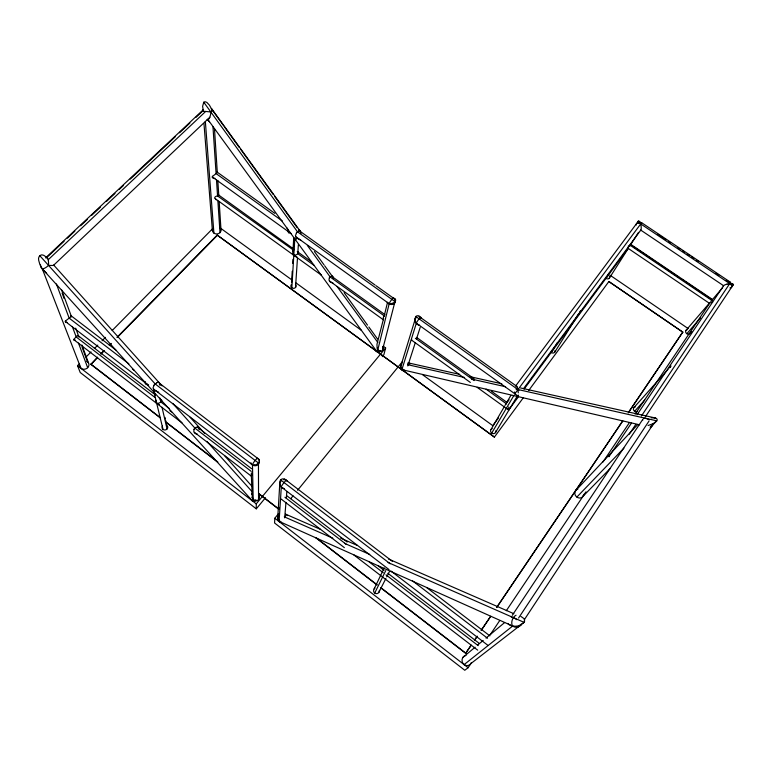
<?xml version="1.0" encoding="UTF-8"?>
<svg xmlns="http://www.w3.org/2000/svg" width="772" height="772" viewBox="0 0 772 772"><rect width="100%" height="100%" fill="white"/><g stroke="black" fill="none" stroke-linecap="round" stroke-linejoin="round"><path stroke-width="1.16" d="M252.28 497.834L251.344 475.436M383.317 319.598L383.462 317.678M383.337 319.318L383.337 319.27A2.577 0.782 -48.1 0 1 383.626 318.653M278.615 513.573L274.813 518.234L274.581 523.001L464.773 670.26L468.112 667.712L471.46 662.714M296.863 256.729L294.373 255.918L292.877 253.033L293.717 237.824M291.555 282.677L292.231 271.242M292.694 263.348L292.935 259.315M293.736 245.65L292.887 251.72M277.746 517.867L279.734 484.256M291.845 287.802L294.798 238.751M278.943 509.259L279.059 507.272M280.699 480.551L280.738 480.02L390.217 563.792M279.155 520.367L281.298 486.997A4.256 4.101 -11.2 0 1 281.519 480.435M295.512 287.493L297.461 258.311M298.368 244.627L297.77 253.67C296.738 255.503 291.324 256.092 293.148 253.332M284.694 517.867L285.968 502.369M286.296 498.249L286.817 491.87M251.759 494.302L252.116 492.98M641.416 415.992L730.601 282.282L729.945 282.909M155.558 399.713L156.417 403.042L159.408 404.75M216.652 173.382A3.493 0.859 -38.4 0 0 217.27 172.021L214.491 128.847M514.644 394.067L641.628 222.703L730.592 282.33M641.638 222.703L641.204 223.465M383.259 319.82L376.958 344.38L377.151 348.182M387.496 302.489L384.224 315.873L330.175 276.984L307.352 245.438M382.352 350.565L394.984 301.591L297.558 231.889L203.769 102.222L205.111 101.74L206.761 102.377A11.512 8.125 -71 0 1 206.954 102.512L209.444 105.175L211.682 109.219M383.703 346.531L385.653 347.94L383.858 354.753L382.323 356.616M411.688 339.458L411.428 340.288M401.334 364.355L415.973 316.607L517.78 389.445A3.976 1.64 36.6 0 1 518.919 390.391M402.096 368.948L416.34 323.198A3.879 0.579 -54.4 0 1 419.09 318.846A3.879 0.579 -54.4 0 1 420.837 317.746L515.85 385.682L638.299 221.275L639.245 221.902M407.799 365.928L415.259 342.758M416.465 338.985L420.219 327.309M374.15 588.891L384.263 567.893M374.738 593.031L385.768 570.614M378.791 592.471L385.884 578.517M386.724 576.867L389.32 571.772M194.139 429.396L193.762 431.201A4.034 3.213 -3.8 0 0 194.447 432.349L251.267 476.121M329.412 278.045L328.988 279.792A3.667 3.194 -12.4 0 0 329.519 280.969L383.288 319.733M491.021 429.493L504.676 406.043M505.168 405.194L510.803 395.515M491.725 433.082L513.718 395.766M495.402 432.667L517.192 396.239M217.173 235.084L494.398 437.087L217.173 235.084L116.91 337.393M551.247 352.553L554.508 347.246M556.168 344.544L557.288 342.729M554.73 352.206L578.846 313.413M579.482 312.39L580.447 310.836M606.03 278.422L609.745 272.535M609.34 278.132L628.427 248.179M629.46 246.558L638.502 232.372M608.867 281.539L682.795 332.134L608.867 281.539L528.666 390.535M524.178 619.935L652.485 425.237M156.33 400.986C154.159 405.503 163.066 402.859 161.406 399.51M518.552 618.044L648.991 421.068M512.28 615.323L642.593 419.659M645.373 416.783L733.188 284.839L732.223 284.192M629.209 434.269L635.655 424.61M608.925 456.706L631.428 423.152M637.083 414.718L723.596 285.717L640.77 230.124L523.59 388.557M490.21 634.738L499.59 620.746M506.287 610.748L585.987 491.841M602.922 462.052L629.17 422.979M635.124 414.12L709.526 303.377L628.138 248.362L524.12 389.088M380.789 587.888L465.651 653.315L471.036 645.344M474.404 640.364L477.096 636.379M481.139 630.396L490.567 616.452M496.628 607.477L622.57 421.155M628.63 412.18L682.506 332.471M465.651 653.315L471.209 645.199M474.577 640.21L477.27 636.224M481.313 630.241L490.751 616.288M496.811 607.313L622.821 420.865M628.215 412.885L682.795 332.134M494.398 437.087L523.146 397.985M153.975 385.46L153.02 387.988A3.513 2.451 17.2 0 0 153.589 388.905M498.5 417.884L492.758 425.633L422.68 374.796M518.195 397.117L508.642 410.038L477.154 387.351M296.448 233.192L295.435 235.663A3.213 2.596 15.4 0 0 295.84 236.637M509.086 399.78L507.088 402.473L491.474 391.24M290.774 498.654L293.051 495.856M297.606 490.259L402.453 361.614M79.207 363.94L77.518 365.658L80.23 372.519L256.294 508.844L256.246 503.865L385.653 347.94M256.294 508.844L265.51 497.708M258.938 495.47A3.841 3.686 -19.9 0 1 253.158 500.275L252.54 501.009L42.286 268.849L39.864 264.497L38.677 260.232A12.574 9.582 -56.3 0 1 38.639 259.913C37.847 256.98 40.578 253.65 43.589 255.271A12.68 9.679 -55 0 1 43.85 255.378L47.526 257.925A6.022 2.413 -88.6 0 1 48.163 259.788L205.67 111.457A9.09 0.849 5.1 0 1 210.833 112.046A5.095 1.496 -35.2 0 0 211.615 109.074A5.172 4.217 1.4 0 0 211.248 108.833M382.69 347.246A3.513 3.213 13.8 0 1 377.46 351.038L376.939 351.665L207.851 119.486A3.908 1.959 -84.3 0 1 207.263 119.332M77.229 335.859L77.731 335.347M218.63 194.766L217.559 195.953L293.736 250.311M77.171 335.936L73.987 339.082A2.577 1.042 -10.6 0 0 73.774 339.429M685.912 330.474L709.516 302.991M710.79 301.495L722.66 287.676M686.839 333.707L700.493 317.929M690.149 333.369L691.702 331.593M633.735 407.809L668.079 369.325M669.334 367.916L670.598 366.507M634.623 411.273L644.716 400.089M575.478 490.828L637.537 424.764M377.855 342.488L337.103 286.566M576.877 497.072L623.921 448.146M583.005 496.299L610.131 468.556M650.256 427.524L656.798 420.827L657.194 419.582L656.625 418.578A12.487 5.259 -42.7 0 0 656.47 418.463L655.023 417.913M160.518 418.057L90.913 364.384L97.523 357.166M100.9 353.721L103.429 351.144M109.325 345.123L111.004 343.405M90.913 364.384L97.648 357.513M101.016 354.078L104.384 350.642M109.441 345.489L111.12 343.762M117.855 336.891L217.202 235.499M85.981 357.079L91.048 351.935M94.435 348.51L97.812 345.074M102.049 340.79L105.426 337.364M112.191 330.503L212.831 228.473M65.562 320.93L69.152 318.132L56.395 284.009M212.638 176.305L216.083 173.603L212.966 126.666M80.973 368.331L42.286 268.849A5.722 1.747 -38.6 0 0 48.549 265.414L53.355 265.491L209.791 117.286A4.729 2.374 -84.3 0 1 207.851 119.612M48.096 256.304L64.076 241.279M67.386 238.172L74.845 231.156M80.578 225.771L87.246 219.509M91.636 215.378L100.35 207.185M106.42 201.482L114.999 193.425M119.255 189.42L123.491 185.444M130.236 179.104L175.205 136.837M179.538 132.765L189.873 123.047M195.856 117.431L203.48 110.261M46.021 257.481L203.354 109.672M462.882 657.406L475.118 647.197M477.743 645.006L483.195 640.451M486.022 638.097L504.608 622.579M156.484 382.787L158.308 382.323M464.107 664.615L512.656 626.044A6.359 5.886 62.8 0 0 521.235 624.355M470.881 663.582L521.747 624.21M522.933 623.293L524.564 621.528L524.487 619.105A13.906 6.35 -49.5 0 0 524.362 618.864L520.926 616.442M298.571 230.934L299.912 230.876M195.992 427.312L197.4 427.119M330.995 276.279L332.095 276.328M291.382 233.54L290.504 233.434M378.927 350.498L380.471 350.691L379.631 350.951M251.633 499.812A4.854 2.615 -42.6 0 0 256.121 500.237L255.262 500.459A7.315 3.947 -42.5 0 1 253.168 500.256M727.031 284.125L728.546 283.807A7.469 2.625 -16 0 1 730.959 283.585L732.155 283.662M648.046 425.536L653.006 423.722A12.429 5.192 -42.4 0 0 653.276 423.587L656.798 420.827L516.043 389.098M391.404 303.618L390.14 303.792A7.585 3.831 -34.4 0 1 388.393 303.512L387.708 303.068M712.681 302.093L712.083 302.228A2.934 1.013 -15.4 0 0 709.4 303.377A2.934 1.013 -15.5 0 0 709.333 303.541M254.586 465.091L253.477 465.13A8.415 4.449 -41.2 0 1 251.759 464.493L251.17 463.779M75.502 340.162L74.469 340.134M256.121 500.237L254.413 500.082M651.23 417.806L654.974 417.893M392.552 298.339L392.774 298.32A7.604 3.85 -34.6 0 1 394.54 298.59L395.254 299.063M53.355 265.491L54.272 265.375L53.693 265.259M148.639 385.132L148.031 384.967M67.309 322.503L66.016 322.107M53.905 265.288L162.033 385.894M332.973 283.073L330.725 282.156M655.37 417.99L520.569 387.978M408.012 362.83L459.601 374.352M470.158 376.707L501.81 383.78M407.857 363.487L410.096 363.988M407.645 364.673L464.609 377.508M471.557 379.071L505.612 386.753M401.575 369.585L639.592 424.803M297.587 251.624L298.349 252.396L297.77 253.67L314.262 265.529M300.79 240.208L297.355 238.326M158.733 392.234L155.375 390.603M197.236 434.105L195.866 433.507M283.421 488.473L282.195 487.836A8.453 6.572 -67.4 0 1 281.298 486.997A8.453 6.572 -67.4 0 1 280.564 485.955L280.004 484.604M284.511 479.036L285.727 479.692A8.492 6.61 -66.8 0 1 287.242 481.39M285.621 514.162L320.419 529.341M340.655 538.161L357.417 545.476M388.567 559.053L513.843 613.692M284.279 516.825L332.8 538.181M344.495 543.324L369.72 554.431M388.026 562.479L524.13 622.367L520.405 625.166A13.78 6.282 -49 0 1 520.135 625.272C516.063 627.115 509.423 626.188 507.851 623.419M278.547 521.119L512.656 626.044A6.263 3.85 -70.2 0 1 512.203 620.128A6.263 3.85 -70.2 0 1 516.053 615.255M418.048 324.8L417.169 324.172A7.623 5.645 -80.6 0 1 415.761 322.146L415.297 320.766M419.109 316.105L420.103 316.858A7.643 5.674 -80.2 0 1 421.232 318.411M639.621 222.153L640.374 222.664M657.744 234.302L663.244 237.979M664.161 238.596L665.995 239.831M668.755 241.675L670.598 242.91M677.961 247.841L679.804 249.076M682.573 250.929L684.426 252.174M687.196 254.027L689.049 255.271M691.828 257.134L693.681 258.369M696.46 260.232L698.322 261.476M716.03 273.336L718.828 275.218M726.327 280.246L729.144 282.127M730.659 283.15L731.441 283.671M630.734 244.328L712.604 299.584M633.841 246.924L639.129 250.495M640.017 251.083L643.549 253.477M644.427 254.065L655.061 261.245M656.837 262.441L659.5 264.246M660.388 264.844L662.173 266.041M663.949 267.247L679.128 277.486M681.811 279.3L683.606 280.516M685.401 281.722L692.59 286.576M693.488 287.184L712.44 299.98M629.817 245.052L712.199 300.675M610.169 275.295L688.209 328.592M209.492 121.822L207.292 119.564M46.667 273.404L42.286 268.849A5.838 4.893 -12.5 0 1 40.54 264.979M217.221 172.166L274.851 213.371M300.53 231.61L375.067 285.022M376.041 285.717L393.739 298.368A3.86 3.445 14.1 0 1 394.55 303.261A3.86 3.445 14.1 0 1 389.185 303.734L295.792 236.676M216.083 173.603L282.446 221.081M212.31 176.991L289.799 232.642M518.031 396.065L416.34 323.198A3.879 3.484 17.5 0 1 416.523 317.388M218.737 195.084L293.929 249.163M297.249 251.556L310.884 261.361M332.886 277.187L384.9 314.6M416.6 337.393L474.008 378.685M415.375 338.29L474.133 380.567M486.09 389.175L506.721 404.017M215.176 198.636L321.191 275.006L320.824 274.465M411.437 340.018L470.341 382.449M220.107 227.865L291.198 279.425M296.062 282.957L361.306 330.281M115.8 349.957L71.159 315.825L61.644 289.915M259.199 459.687L258.63 458.983A8.453 4.468 -41.4 0 0 257.867 458.549L159.119 382.999M283.507 479.692A4.256 4.101 -11.2 0 1 286.624 480.531L392.292 561.292M426.588 587.511L489.844 635.867M69.152 318.132L128.837 363.805M412.518 580.853L487.547 638.261M132.408 368.977L134.106 370.27M65.379 321.519L147.24 384.331M389.049 569.582L281.298 486.997A4.304 0.675 -52.6 0 1 284.048 482.568A4.304 0.675 -52.6 0 1 286.624 480.531M390.893 570.99L487.865 645.305M77.991 335.53L153.753 393.662M198.394 427.91L251.614 468.739M286.808 495.74L347.178 542.06M378.357 565.992L384.07 570.373M387.882 573.297L479.373 643.491M155.365 397.763L76.206 336.988L72.269 326.459M169.464 408.591L160.769 401.923L159.852 397.985M251.267 471.402L194.998 428.199L172.716 403.428M284.945 497.264L346.464 544.501M369.19 561.948L383.298 572.776M385.961 574.822L478.177 645.633M169.908 410.646L171.645 411.978M73.822 339.68L181.999 422.844M281.114 499.03L344.37 547.657M353.798 554.904L477.685 650.14M90.787 364.037L160.451 417.748M166.173 422.159L217.704 461.888M258.736 493.52L278.779 508.98M285.457 514.123L287.367 515.599M315.999 537.669L377.074 584.751M380.885 587.695L465.815 653.18M166.241 422.467L217.733 462.167M258.736 493.781L278.76 509.221M315.951 537.891L376.968 584.944M77.518 365.658L256.246 503.865M274.813 518.234L468.112 667.712M212.792 177.743L213.767 178.226A4.468 3.513 -61.7 0 0 214.056 178.313A3.493 2.895 -83.8 0 0 215.012 178.351M253.187 499.252L252.473 464.908A4.285 0.811 -52.3 0 1 255.156 460.459A4.285 0.811 -52.3 0 1 257.867 458.549A4.256 4.034 -12.9 0 1 258.446 464.233A4.256 4.034 -12.9 0 1 252.473 464.908L153.493 388.943M206.828 441.352L251.797 491.33M190.124 417.247L204.628 433.439M224.98 456.146L252.338 486.678M377.865 349.648L389.185 303.734A3.86 0.695 -54.4 0 1 391.877 299.382A3.86 0.695 -54.4 0 1 393.739 298.368M300.655 231.783L212.483 109.856M211.615 109.074L223.861 126.048M224.527 126.965L239.33 147.481M240.719 149.401L247.648 159.003M248.323 159.939L273.298 194.544M274.687 196.474L281.626 206.095M282.311 207.041L291.845 220.261M292.53 221.207L297.21 227.692M298.552 229.545L300.559 232.324M314.416 251.537L324.037 264.873M324.713 265.809L333.494 277.968M344.109 292.685L367.511 325.108M368.852 326.971L377.527 338.985M145.57 382.237L145.252 381.735M288.4 230.577L287.097 228.097M639.834 221.825L640.316 222.838A7.083 2.76 86.2 0 1 640.934 225.067L641.146 226.534A3.85 1.505 86.2 0 1 640.828 230.278M161.396 399.925L161.724 400.668M297.635 252.183L297.944 252.878M259.045 494.842L259.411 496.28A4.854 2.615 -42.6 0 0 259.025 493.935M211.943 109.836L212.3 110.782M40.057 256.429L39.758 255.638L155.23 383.993L258.446 462.968L258.552 499.629M517.066 386.897L517.481 388.171A7.778 2.055 83.5 0 1 518.031 390.786L518.234 392.427A4.227 1.119 83.4 0 1 518.253 392.861M78.483 343.077L87.68 367.694M62.098 293.07L64.124 298.571M82.064 347.12L85.576 356.616M85.953 357.639L87.458 361.73M75.704 328.168L79.005 337.142M81.9 344.988L88.51 362.937M383.057 346.377L383.288 347.294A4.391 2.297 -36 0 0 383.269 346.281M71.227 316.037L71.468 316.945M507.658 408.735L507.783 409.092A3.069 0.782 83.3 0 0 507.995 409.594M153.696 390.96L163.017 429.406M155.066 393.662L155.452 395.254M162.014 407.288L167.051 428.971M164.986 417.401L165.353 419.003M165.719 420.576L166.086 422.149M166.443 423.703L166.8 425.247A2.876 2.634 -17.9 0 1 167.157 428.846A2.876 2.634 -17.9 0 1 163.288 429.589A2.876 2.634 -17.9 0 1 162.458 426.076M383.288 347.294L383.066 346.831A6.639 3.474 -36.1 0 0 382.893 346.628M508.719 406.95L508.777 407.423A3.059 0.782 83.3 0 1 508.69 410.125M259.411 496.28L259.276 495.643A7.344 3.956 -42.7 0 0 258.967 495.122M203.982 123.636L212.396 230.577M251.296 475.957L251.305 474.095A2.856 2.036 -62.5 0 1 251.527 472.85M205.352 121.561L213.902 233.105M203.837 103.139L203.769 102.222L202.631 106.246A11.464 8.029 -71.6 0 0 202.64 106.555L203.412 111.322A5.626 0.531 5.1 0 1 205.67 111.467M216.498 179.953L217.559 195.953M217.897 200.99L220.001 232.652M217.81 180.416L218.794 195.75M219.18 201.637L221.004 229.94M670.308 367.134A2.943 2.49 37 0 1 671.071 365.996M210.833 112.046A8.975 4.487 -84.3 0 1 209.81 117.305M380.471 350.691A4.391 2.297 -36 0 1 376.282 351.395M375.858 350.855A4.391 2.297 -36 0 1 375.819 349.784M329.248 277.978A2.702 1.332 -59.5 0 1 330.136 276.791M330.213 277.177A2.702 1.004 -58 0 1 330.947 276.472M297.481 232.237A3.773 0.647 -51.2 0 1 298.359 231.339M296.284 233.115A3.773 0.994 -52.3 0 1 297.616 231.59M220.512 228.502A4.314 3.715 -1 0 1 216.835 233.974A4.314 3.715 -1 0 1 212.773 228.744M295.444 284.53A2.606 2.316 3.9 0 1 295.29 287.705A2.606 2.316 3.9 0 1 291.729 287.715A2.606 2.316 3.9 0 1 291.44 284.54M215.089 198.414A2.596 1.322 -14.2 0 1 215.118 196.976A2.596 1.322 -14.2 0 1 217.569 195.914M379.621 350.961A6.62 3.464 -35.9 0 1 377.469 351.028M48.192 259.759A9.756 3.899 -88.6 0 1 48.53 265.414M252.087 497.689A4.854 2.615 -42.6 0 1 252.29 497.313M193.926 429.377A3.001 1.515 -53 0 1 194.911 428.035M195.075 428.363A3.001 1.158 -53.4 0 1 195.963 427.524M155.24 384.253A4.188 0.743 -49.2 0 1 156.291 383.202M153.705 385.498A4.188 1.129 -49.1 0 1 155.211 383.752M86.782 361.296A4.786 4.188 -17 0 1 88.51 366.546A4.786 4.188 -17 0 1 82.787 369.161A4.786 4.188 -17 0 1 79.555 364.596M195.663 433.758A6.456 5.5 -18 0 1 194.216 432.503M257.047 458.356A8.453 4.468 -41.4 0 1 257.867 458.549M384.292 316.018A2.586 1.583 -61.6 0 1 384.63 315.719M383.356 317.688A2.586 1.766 -73.5 0 1 384.147 315.738M332.066 275.98A3.657 1.776 72.9 0 1 332.993 276.83M332.78 277.515A5.829 2.374 67.3 0 1 333.398 278.547M330.628 282.272A5.819 5.269 -33.4 0 1 329.441 281.027M320.679 274.494A6.359 3.107 69.1 0 1 320.486 274.166M216.372 199.803A2.577 1.969 -73.3 0 1 215.494 198.944M294.2 238.693A2.914 2.123 65.4 0 1 293.476 237.564M296.245 239.349A7.257 3.763 71.7 0 1 295.859 238.905M395.158 299.14A4.121 2.084 -34.5 0 1 395.148 301.582M395.09 301.64A4.121 2.084 -34.4 0 1 391.443 303.531M387.776 302.952A4.111 2.075 -34.5 0 1 387.322 302.238M289.095 233.221A8.183 3.156 61.5 0 1 287.869 231.513M290.301 233.028A3.194 0.589 58.8 0 1 289.761 232.333M299.729 230.365A3.204 0.926 64.9 0 1 300.424 230.963M300.839 233.192A8.27 1.573 59.1 0 1 301.061 233.54M297.066 238.616A8.251 7.411 0.6 0 1 295.965 237.515M212.512 177.772A2.548 1.505 -8.5 0 1 212.319 177.213M212.31 176.788A2.557 1.332 5.7 0 1 212.57 176.277M217.308 171.886A4.468 0.569 -49.8 0 1 217.299 171.973M378.743 350.729A3.107 2.644 -4.5 0 1 377.74 349.716M377.798 349.185A7.353 5.636 6.6 0 1 377.286 348.162M198.288 428.18A6.321 3.561 70.2 0 1 199.272 429.657M197.41 426.868A3.976 2.49 77.4 0 1 198.51 427.62M74.131 340.24A2.567 1.187 -20.8 0 1 73.9 339.941M251.73 475.166A2.866 0.849 -51.5 0 1 252.097 474.442M259.093 459.784A4.574 2.422 -41.3 0 1 258.601 462.988M258.543 463.055A4.574 2.422 -41.3 0 1 254.683 464.976M251.267 463.663A4.564 2.403 -41.3 0 1 250.977 462.795M70.889 316.018A3.889 0.984 -41 0 1 69.663 318.035M146.284 384.678A8.868 4.941 62.4 0 1 145.126 383.298M147.992 384.794A3.455 1.274 58.6 0 1 147.249 384.118M158.231 381.976A3.464 1.602 65.9 0 1 159.109 382.545M159.408 384.388A8.975 3.358 59 0 1 160.151 385.402M154.911 391.057A9.139 7.421 6.5 0 1 153.58 389.928M65.61 322.233A2.866 1.361 -5.3 0 1 65.321 321.712M65.359 321.335A2.866 1.1 6.5 0 1 65.475 320.911M70.927 315.825A4.95 0.531 -50.9 0 1 70.87 315.97M254.152 500.401A3.377 2.634 1.9 0 1 252.955 499.359M253.226 498.76A7.971 5.336 10.5 0 1 252.569 497.786M203.229 111.255A7.71 2.104 28.1 0 1 203.547 109.692M45.905 258.089A8.251 6.707 70.1 0 1 47.488 257.703M628.379 245.882A2.789 1.062 85.8 0 1 628.176 248.478A2.798 1.062 85.8 0 1 628.041 248.584M495.807 430.786A2.712 2.49 33.4 0 1 493.887 433.594A2.712 2.49 33.4 0 1 490.702 431.722A2.712 2.49 33.4 0 1 492.189 428.653M609.455 276.077A2.499 2.104 29.1 0 1 605.673 278.142M689.743 333.803A2.567 2.142 35.3 0 1 685.922 332.722A2.567 2.142 35.3 0 1 687.379 329.644M637.267 411.601A2.673 2.326 38.8 0 1 633.58 410A2.673 2.326 38.8 0 1 635.288 406.902M515.339 393.025A2.982 2.692 31.2 0 1 514.403 391.993M555.068 350.459A2.596 2.287 30.5 0 1 550.88 352.244M729.916 287.927A3.763 2.133 30.5 0 0 731.817 286.46A3.763 2.133 30.5 0 0 729.81 283.642L640.663 223.899A3.628 2.113 34.6 0 0 637.411 223.06A3.628 2.113 34.6 0 0 636.398 224.98M723.325 286.123A4.063 1.438 -16 0 1 723.393 285.756A4.063 1.428 -16 0 1 727.021 284.173M733.468 284.434A4.063 1.428 -16 0 1 733.39 284.8A4.063 1.428 -16 0 1 731.451 285.872M732.078 283.71A4.063 1.428 -16 0 1 732.956 283.893M640.799 230.317A3.86 1.505 86.3 0 1 640.451 230.49M637.875 223.513A3.85 1.505 86.3 0 1 638.241 221.12A3.85 1.496 86.3 0 1 638.608 220.898M639.332 221.188A3.85 1.496 86.3 0 1 639.805 221.911M517.973 396.335A4.236 1.129 83.4 0 0 518.07 396.287A4.227 1.119 83.4 0 0 518.292 395.081M515.947 385.402A4.217 1.119 83.5 0 0 515.821 385.46A4.227 1.119 83.5 0 0 515.648 386.241M516.545 385.826A4.217 1.119 83.5 0 1 517.047 386.975M419.534 317.118A3.879 3.484 17.5 0 1 420.837 317.746M403.978 369.663A3.522 3.242 17.6 0 1 401.758 363.93M609.04 456.599A4.121 1.669 34 0 1 609.378 456.455M415.896 316.423A4.14 3.078 -80.4 0 1 419.051 316.221M415.384 320.67A4.14 3.069 -80.5 0 1 415.847 316.491M419.582 325.166A4.13 3.059 -80.4 0 1 418.125 324.703M379.332 590.291A2.953 2.895 76.4 0 1 377.267 593.533A2.953 2.895 76.4 0 1 373.822 591.854A2.953 2.895 76.4 0 1 374.951 588.158M285.206 516.178A3.85 3.744 -21.3 0 1 285.37 516.931M279.734 520.743A3.85 3.744 -21.3 0 1 278.374 515.378M280.091 484.44A4.593 3.58 -67.2 0 1 280.574 479.914M280.641 479.837A4.593 3.58 -67.1 0 1 284.443 479.171M284.501 488.647A4.584 3.561 -67.2 0 1 283.488 488.348M404.509 370.647A4.41 3.262 -77.2 0 1 401.141 368.765A4.41 3.262 -77.2 0 1 401.836 363.708M653.16 423.5A5.674 4.912 40.1 0 1 650.246 426.955M652.707 423.703A5.684 2.519 33 0 1 651.153 425.71M642.941 419.929A5.684 2.519 33 0 1 642.902 419.621M643.394 418.559A5.684 2.519 33 0 1 649.204 419.833M583.661 494.379A4.671 4.207 45 0 1 579.482 498.008A4.671 4.207 45 0 1 574.87 493.964A4.671 4.207 45 0 1 577.803 489.236M285.466 515.879A4.883 3.715 -65.2 0 1 285.486 516.815M281.24 522.055A4.883 3.715 -65.2 0 1 277.92 520.087A4.883 3.715 -65.2 0 1 278.499 515.233M521.09 624.181A6.272 1.602 36.2 0 1 520.125 624.934M511.296 617.127A6.272 1.602 36.2 0 1 516.806 619.665M471.113 663.196A5.172 4.835 72.6 0 1 462.91 663.322A5.172 4.835 72.6 0 1 466.008 655.418"/></g></svg>
